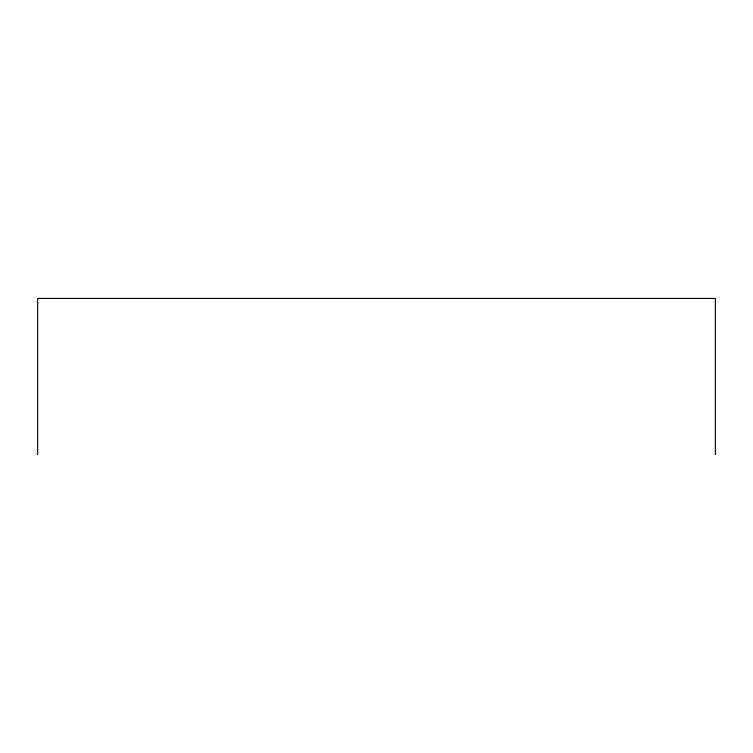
<?xml version="1.0" encoding="UTF-8"?>
<svg xmlns="http://www.w3.org/2000/svg" width="753" height="753" viewBox="0 0 753 753"><rect width="100%" height="100%" fill="white"/><g stroke="black" fill="none" stroke-linecap="round" stroke-linejoin="round"><path stroke-width="1.13" d="M715.35 454.577L715.35 298.423L37.65 298.423L37.65 454.577"/></g></svg>
